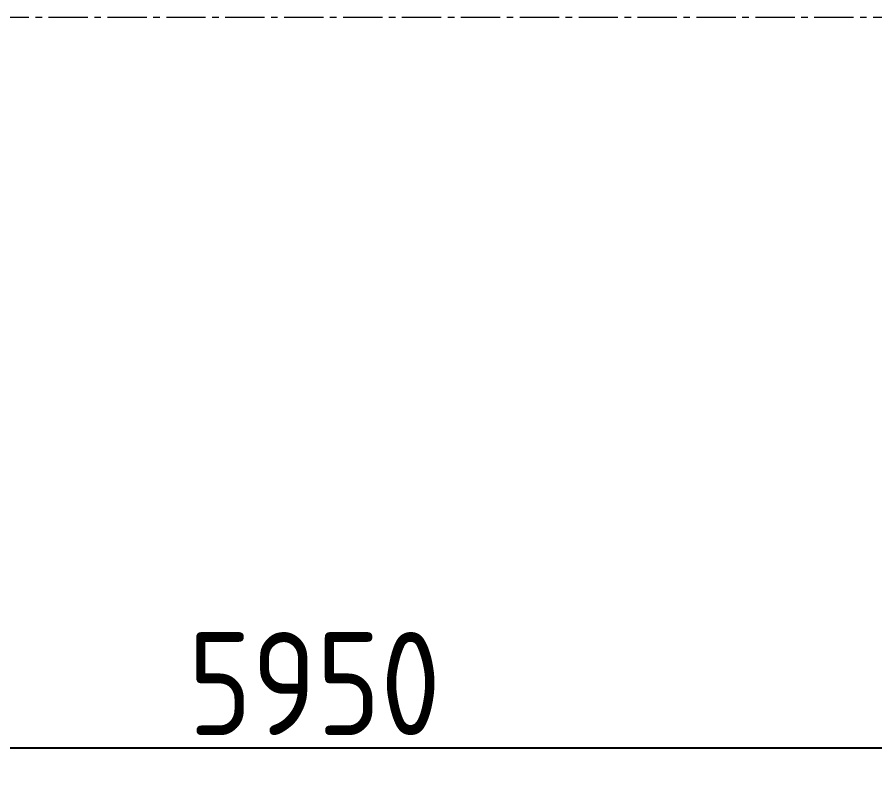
# Model space of a CAD drawing. Header units: millimetres. Extents: x 163705 to 1616509, y 81827 to 302547.
# Drawn here: x 664560 to 668721, y 139363 to 143060 of the extents above; entities that cross this region are included whole.
import ezdxf

# ---------------------------------------------------------------- set-up
doc = ezdxf.new("R2010")
doc.units = ezdxf.units.MM
doc.header["$LTSCALE"] = 10
doc.linetypes.add('CENTER2', pattern=[28.575, 19.05, -3.175, 3.175, -3.175])
doc.layers.add('1-中心线', color=1, linetype='CENTER2', lineweight=0)
doc.layers.add('1-标注', color=3, linetype='Continuous', lineweight=0)
doc.styles.add('HZ', font='gbenor.shx', dxfattribs={"bigfont": 'gbcbig.shx'})
doc.dimstyles.new('100$0', dxfattribs={"dimscale": 100, "dimtxt": 5, "dimasz": 1.5, "dimexe": 1.5, "dimexo": 0.5, "dimtad": 1, "dimdec": 0, "dimdsep": 46, "dimtxsty": 'HZ', "dimblk": 'ARCHTICK', "dimcen": 2.5, "dimdle": 1, "dimclrd": 256, "dimclre": 256, "dimadec": 0, "dimazin": 0, "dimtfac": 1, "dimtdec": 0, "dimtmove": 0, "dimatfit": 3, "dimfxl": 0, "dimarcsym": 0})

# ---------------------------------------------------------------- blocks, each defined once
blk = doc.blocks.new('_ArchTick')
at = {"const_width": 0.15}
blk.add_lwpolyline([(-0.5, -0.5), (0.5, 0.5)], dxfattribs=at)
blk = doc.blocks.new('*D200')
at = {"layer": '1-标注', "lineweight": -2, "transparency": 16777216}
for p, q in [((663027, 141009.5), (663027, 139362.8)), ((668977, 141009.5), (668977, 139362.8)), ((662927, 139512.8), (669077, 139512.8))]:
    blk.add_line(p, q, dxfattribs=at)
at = {"layer": 'Defpoints', "transparency": 16777216}
for p in [(663027, 141059.5), (668977, 141059.5), (668977, 139512.8)]:
    blk.add_point(p, dxfattribs=at)
at = {"layer": '1-标注', "lineweight": -2, "transparency": 16777216, "xscale": 150, "yscale": 150, "zscale": 150, "rotation": 180}
blk.add_blockref('_ArchTick', (663027, 139512.8), dxfattribs=at)
at = {"layer": '1-标注', "lineweight": -2, "transparency": 16777216, "xscale": 150, "yscale": 150, "zscale": 150}
blk.add_blockref('_ArchTick', (668977, 139512.8), dxfattribs=at)
at = {"layer": '1-标注', "transparency": 16777216, "insert": (666002, 139825.3), "char_height": 500, "attachment_point": 5, "style": 'HZ'}
blk.add_mtext('5950', dxfattribs=at)

msp = doc.modelspace()

# ---------------------------------------------------------------- linework, layer by layer
at = {"layer": '1-中心线'}
msp.add_line((652710.886, 143059.632), (682827.037, 143059.632), dxfattribs=at)

# ---------------------------------------------------------------- dimensions: what is measured, and where the dimension line sits
at = {"layer": '1-标注'}
dim = msp.add_linear_dim(base=(668977.037, 139512.793), p1=(663027.037, 141059.499), p2=(668977.037, 141059.499), dimstyle='100$0', override={"dimtol": 0, "dimlim": 0, "dimtdec": 8, "dimtix": 1}, dxfattribs=at)
dim.commit()
dim.dimension.update_dxf_attribs({"geometry": '*D200', "text_midpoint": (666002.037, 139825.293)})

doc.saveas('drawing.dxf')
